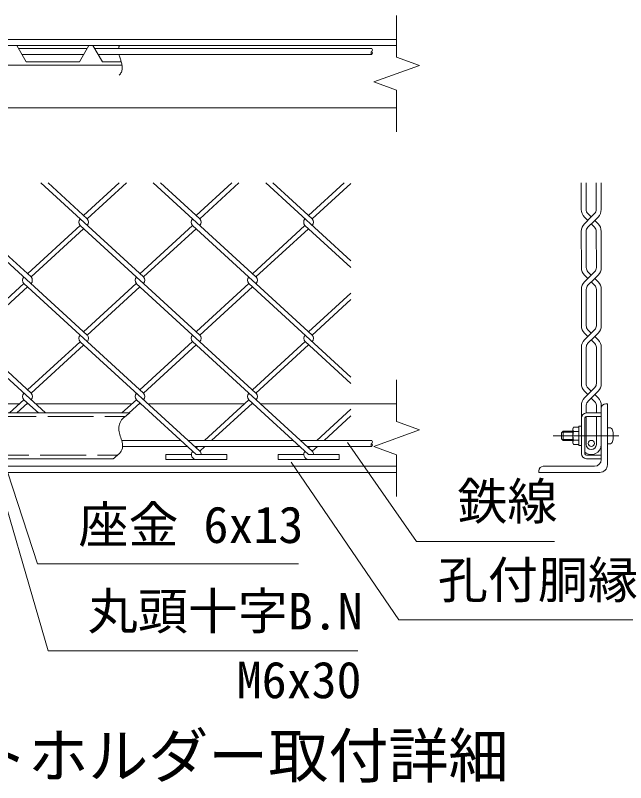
# Model space of a CAD drawing. Units: millimetres at full size; details may follow other scales. Extents: x -8400 to 8400, y -5940 to 5940.
# Drawn here: x 2592 to 4193, y -3723 to -1710 of the extents above; entities that cross this region are included whole.
import ezdxf
from ezdxf.enums import TextEntityAlignment as Align

# ---------------------------------------------------------------- set-up
doc = ezdxf.new("R2010")
doc.units = ezdxf.units.MM
doc.header["$LTSCALE"] = 20
doc.linetypes.add('DASHED', pattern=[7.5, 6, -1.5])
doc.linetypes.add('USER1', pattern=[50.8, 31.75, -6.35, 6.35, -6.35])
for name, color, linetype, lineweight in [('0-0_D-STR1', 1, 'Continuous', 18), ('0-1_D-BMK', 2, 'USER1', 13), ('0-2_D-STR3', 3, 'Continuous', 13), ('0-4_D-STR-DIM', 7, 'Continuous', 13), ('0-8_D-STR-TXT', 7, 'Continuous', 13), ('0-9_D-TTL-TXT', 7, 'Continuous', 13), ('0-A_D-STR2', 7, 'Continuous', 13)]:
    doc.layers.add(name, color=color, linetype=linetype, lineweight=lineweight)
doc.styles.add('ＭＳ ゴシック', font='')
doc.styles.get('ＭＳ ゴシック').set_extended_font_data('MS Gothic')

msp = doc.modelspace()

# ---------------------------------------------------------------- linework, layer by layer
at = {"layer": '0-0_D-STR1'}
for p, q in [((3592.33, -1772.98), (1859, -1772.98)), ((3592.33, -1788.98), (1859, -1788.98)), ((3592.33, -1952.98), (1859, -1952.98)), ((2350.64, -2729.34), (2603.18, -2729.34)), ((2622.13, -2729.34), (2626.6, -2729.34)), ((2645.07, -2729.34), (2898.09, -2729.34)), ((2917.04, -2729.34), (2921.51, -2729.34)), ((2939.99, -2729.34), (3193, -2729.34)), ((3211.95, -2729.34), (3216.42, -2729.34)), ((3235.37, -2729.34), (3592.33, -2729.34)), ((4140.9, -2729.34), (4144.9, -2729.34)), ((4144.9, -2889.34), (4144.9, -2729.34)), ((4128.9, -2875.34), (4128.9, -2741.34)), ((1859, -2893.34), (3592.33, -2893.34)), ((3976.9, -2893.34), (4110.9, -2893.34)), ((1859, -2909.34), (3592.33, -2909.34)), ((3964.9, -2909.34), (3964.9, -2905.34)), ((3964.9, -2909.34), (4124.9, -2909.34))]:
    msp.add_line(p, q, dxfattribs=at)
for centre, radius, start, end in [((4140.9, -2741.34), 12, 90, 180), ((4110.9, -2875.34), 18, 270, 0), ((3976.9, -2905.34), 12, 90, 180), ((4124.9, -2889.34), 20, 270, 0)]:
    msp.add_arc(centre, radius, start, end, dxfattribs=at)
at = {"layer": '0-1_D-BMK'}
msp.add_line((4174.99, -2813.34), (4002.42, -2813.34), dxfattribs=at)
at = {"layer": '0-2_D-STR3'}
for p, q in [((2620.78, -1831.78), (2596.07, -1788.98)), ((2760.78, -1831.78), (2785.49, -1788.98)), ((2820.78, -1831.78), (2796.07, -1788.98)), ((2600.47, -1796.6), (2781.09, -1796.6)), ((2800.47, -1796.6), (3527.08, -1796.6)), ((2609.7, -1812.6), (2771.85, -1812.6)), ((2620.78, -1831.78), (2760.78, -1831.78)), ((2809.7, -1812.6), (3527.08, -1812.6)), ((2820.78, -1831.78), (2870.23, -1831.78)), ((2070.48, -1840.98), (2872.38, -1840.98)), ((2090.42, -2753.34), (2893.1, -2753.34)), ((4128.9, -2753.34), (4090.1, -2753.34)), ((4128.9, -2753.34), (4128.9, -2762.54)), ((4076.9, -2766.54), (4076.9, -2860.14)), ((4086.1, -2766.54), (4086.1, -2860.14)), ((4128.9, -2762.54), (4090.1, -2762.54)), ((4054.5, -2793.74), (4056.52, -2790.24)), ((4054.5, -2832.94), (4054.5, -2793.74)), ((4070.5, -2790.24), (4056.52, -2790.24)), ((4070.5, -2788.34), (4070.5, -2838.34)), ((4076.9, -2788.34), (4070.5, -2788.34)), ((4070.5, -2836.43), (4070.5, -2790.24)), ((4144.9, -2792.34), (4144.9, -2834.34)), ((4151.01, -2792.34), (4144.9, -2792.34)), ((4028.9, -2801.34), (4024.9, -2805.34)), ((4024.9, -2821.34), (4024.9, -2805.34)), ((4054.5, -2803.74), (4026.5, -2803.74)), ((4028.9, -2825.34), (4028.9, -2801.34)), ((4054.5, -2801.34), (4028.9, -2801.34)), ((4070.5, -2801.79), (4056.52, -2801.79)), ((2871.45, -2825.47), (3026.42, -2825.47)), ((3044.9, -2825.47), (3321.33, -2825.47)), ((3340.28, -2825.47), (3527.08, -2825.47)), ((4028.9, -2825.34), (4024.9, -2821.34)), ((4054.5, -2822.94), (4026.5, -2822.94)), ((4054.5, -2825.34), (4028.9, -2825.34)), ((4054.5, -2832.94), (4056.52, -2836.43)), ((4070.5, -2824.88), (4056.52, -2824.88)), ((4070.5, -2836.43), (4056.52, -2836.43)), ((4076.9, -2838.34), (4070.5, -2838.34)), ((4151.01, -2834.34), (4144.9, -2834.34)), ((2873.66, -2841.47), (3043.88, -2841.47)), ((3062.36, -2841.47), (3338.79, -2841.47)), ((3357.74, -2841.47), (3527.08, -2841.47)), ((2046.17, -2873.34), (2848.84, -2873.34)), ((4128.9, -2864.14), (4090.1, -2864.14)), ((4128.9, -2873.34), (4090.1, -2873.34)), ((4128.9, -2864.14), (4128.9, -2873.34))]:
    msp.add_line(p, q, dxfattribs=at)
at = {"layer": '0-2_D-STR3', "linetype": 'DASHED'}
for p, q in [((2077.44, -2762.54), (2880.11, -2762.54)), ((2057.9, -2864.14), (2860.57, -2864.14))]:
    msp.add_line(p, q, dxfattribs=at)
at = {"layer": '0-2_D-STR3'}
msp.add_circle((4102.79, -2833.34), 8, dxfattribs=at)
for centre, radius, start, end in [((4090.1, -2766.54), 13.2, 90, 180), ((4090.1, -2766.54), 4, 90, 180), ((4064.96, -2796.02), 10.22, 145.61585, 214.38415), ((4151.01, -2799.94), 7.6, 16.07286, 90), ((4104.5, -2813.34), 56, 343.92714, 16.07286), ((4092.95, -2813.34), 38.21, 162.4121, 197.5879), ((4064.96, -2830.66), 10.22, 145.61586, 214.38415), ((4151.01, -2826.74), 7.6, 270, 343.92714), ((4090.1, -2860.14), 13.2, 180, 270), ((4090.1, -2860.14), 4, 180, 270)]:
    msp.add_arc(centre, radius, start, end, dxfattribs=at)
at = {"layer": '0-4_D-STR-DIM'}
for p, q in [((3592.33, -1709.98), (3592.33, -1819.38)), ((3592.33, -1819.38), (3652.24, -1841.18)), ((3652.24, -1841.18), (3532.43, -1884.79)), ((3532.43, -1884.79), (3592.33, -1906.59)), ((3592.33, -1906.59), (3592.33, -2015.98)), ((3592.33, -2666.34), (3592.33, -2775.73)), ((3592.33, -2775.73), (3652.24, -2797.53)), ((3652.24, -2797.53), (3532.43, -2841.14)), ((3532.43, -2841.14), (3592.33, -2862.95)), ((3592.33, -2862.95), (3592.33, -2972.34))]:
    msp.add_line(p, q, dxfattribs=at)
for points in [[(2865.2, -1788.98), (2864.96, -1789.65), (2864.74, -1790.33), (2864.53, -1791.01), (2864.34, -1791.7), (2864.15, -1792.39), (2863.98, -1793.09), (2863.82, -1793.78), (2863.67, -1794.49), (2863.53, -1795.19), (2863.41, -1795.9), (2863.3, -1796.6)], [(2864.16, -1812.6), (2864.79, -1815.01), (2865.49, -1817.4), (2866.25, -1819.79), (2867.05, -1822.19), (2867.88, -1824.59), (2868.7, -1827.01), (2869.51, -1829.46), (2870.27, -1831.93), (2870.98, -1834.45), (2871.61, -1837), (2872.13, -1839.56), (2872.54, -1842.14), (2872.82, -1844.7), (2872.93, -1847.23), (2872.87, -1849.72), (2872.61, -1852.14), (2872.13, -1854.49), (2871.42, -1856.75), (2870.5, -1858.92), (2869.38, -1861.02), (2868.08, -1863.05), (2866.62, -1865.01), (2865, -1866.91)], [(2893.1, -2753.34), (2889.58, -2755.68), (2886.1, -2758.06), (2882.72, -2760.5), (2879.48, -2763.05), (2876.43, -2765.74), (2873.61, -2768.6), (2871.06, -2771.66), (2868.85, -2774.97), (2867, -2778.55), (2865.55, -2782.37), (2864.5, -2786.36), (2863.86, -2790.44), (2863.64, -2794.53), (2863.85, -2798.55), (2864.45, -2802.5), (2865.35, -2806.38), (2866.48, -2810.23), (2867.75, -2814.08), (2869.07, -2817.96), (2870.37, -2821.89), (2871.57, -2825.89), (2872.57, -2829.99), (2873.3, -2834.13), (2873.67, -2838.24), (2873.61, -2842.25), (2873.03, -2846.1), (2871.87, -2849.72), (2870.17, -2853.14), (2868, -2856.37), (2865.42, -2859.44), (2862.51, -2862.38), (2859.33, -2865.21), (2855.94, -2867.96), (2852.43, -2870.66), (2848.84, -2873.34)]]:
    msp.add_lwpolyline(points, dxfattribs=at)
for centre, start, end in [((3531.11, -1808.6), 135.18146, 224.81854), ((3523.06, -1800.6), 315.18146, 44.81854), ((3523.06, -1808.6), 315.18146, 44.81854), ((3531.11, -2837.47), 135.18146, 224.81854), ((3523.06, -2829.47), 315.18146, 44.81854), ((3523.06, -2837.47), 315.18146, 44.81854)]:
    msp.add_arc(centre, 5.67, start, end, dxfattribs=at)
at = {"layer": '0-8_D-STR-TXT'}
for points in [[(3490.32, -3377.81), (2678.83, -3377.81), (2519.44, -2831.53)], [(3335.15, -3149.37), (2650.57, -3149.37), (2545.67, -2829.95)], [(4005.95, -3090.8), (3644.21, -3090.8), (3463.89, -2830.98)], [(4214.57, -3296.22), (3598, -3296.22), (3315.49, -2882.06)]]:
    msp.add_lwpolyline(points, dxfattribs=at)
at = {"layer": '0-A_D-STR2'}
for p, q in [((2633.62, -2396.53), (2364.34, -2149.77)), ((2928.54, -2396.53), (2659.25, -2149.77)), ((2781.08, -2244.05), (2678.2, -2149.77)), ((2865.02, -2149.77), (2771.61, -2235.37)), ((2883.96, -2149.77), (2781.08, -2244.05)), ((3223.42, -2396.5), (2954.16, -2149.77)), ((3075.99, -2244.05), (2973.11, -2149.77)), ((3159.93, -2149.77), (3066.52, -2235.37)), ((3178.87, -2149.77), (3075.99, -2244.05)), ((3472.33, -2354.35), (3249.07, -2149.77)), ((3370.88, -2244.03), (3268.02, -2149.77)), ((3454.79, -2149.77), (3361.41, -2235.34)), ((3472.33, -2151.06), (3370.88, -2244.03)), ((4076.57, -2219.53), (4076.48, -2149.77)), ((4089.4, -2219.52), (4089.31, -2149.77)), ((4115.91, -2219.52), (4115.83, -2149.77)), ((4128.74, -2219.53), (4128.66, -2149.77)), ((4093.85, -2230.27), (4102.65, -2239.07)), ((4084.77, -2239.33), (4093.58, -2248.15)), ((4111.73, -2248.15), (4093.85, -2266.03)), ((4120.54, -2239.33), (4111.73, -2248.15)), ((4111.73, -2248.15), (4120.54, -2256.96)), ((2781.08, -2549.01), (2467.22, -2261.41)), ((2762.13, -2261.41), (2624.98, -2387.09)), ((2771.61, -2270.09), (2633.62, -2396.53)), ((3075.97, -2548.98), (2762.13, -2261.41)), ((3057.04, -2261.41), (2919.06, -2387.85)), ((3066.52, -2270.09), (2928.54, -2396.53)), ((3370.88, -2548.98), (3057.04, -2261.41)), ((3351.93, -2261.39), (3213.95, -2387.82)), ((3361.41, -2270.07), (3223.42, -2396.5)), ((3472.33, -2371.71), (3351.93, -2261.39)), ((4102.65, -2257.22), (4111.46, -2266.03)), ((4076.7, -2371.86), (4076.57, -2276.76)), ((4089.53, -2371.84), (4089.4, -2276.77)), ((4116.05, -2371.84), (4115.91, -2276.77)), ((4128.88, -2371.86), (4128.74, -2276.76)), ((4102.79, -2391.4), (4084.9, -2409.28)), ((4084.9, -2391.66), (4093.72, -2400.47)), ((4093.99, -2382.59), (4102.79, -2391.4)), ((4111.59, -2382.59), (4102.79, -2391.4)), ((2633.6, -2701.46), (2319.77, -2413.89)), ((2614.68, -2413.89), (2476.7, -2540.32)), ((2928.51, -2701.46), (2614.68, -2413.89)), ((2909.59, -2413.89), (2771.61, -2540.32)), ((3223.42, -2701.46), (2909.59, -2413.89)), ((3204.48, -2413.87), (3067.32, -2539.55)), ((3472.33, -2659.31), (3204.48, -2413.87)), ((4111.86, -2400.47), (4093.99, -2418.35)), ((4102.79, -2409.54), (4111.59, -2418.35)), ((2624.15, -2422.57), (2486.17, -2549.01)), ((2919.06, -2422.57), (2781.08, -2549.01)), ((3213.95, -2422.55), (3075.97, -2548.98)), ((4076.7, -2524.12), (4076.7, -2429.08)), ((4089.53, -2525.13), (4089.53, -2429.1)), ((4116.05, -2525.13), (4116.05, -2429.1)), ((4128.88, -2524.12), (4128.88, -2429.08)), ((3472.33, -2438.66), (3361.41, -2540.3)), ((3472.33, -2456.02), (3370.88, -2548.98)), ((4093.26, -2534.13), (4102.79, -2543.66)), ((4112.32, -2534.13), (4102.79, -2543.66)), ((4102.79, -2543.66), (4084.9, -2561.55)), ((4084.9, -2543.92), (4093.72, -2552.73)), ((4111.86, -2552.73), (4093.26, -2571.34)), ((4120.68, -2543.92), (4111.86, -2552.73)), ((4111.86, -2552.73), (4120.68, -2561.55)), ((2671.27, -2753.34), (2467.22, -2566.37)), ((2762.13, -2566.37), (2624.15, -2692.8)), ((2771.61, -2575.05), (2633.62, -2701.48)), ((3075.97, -2853.94), (2762.13, -2566.37)), ((3057.26, -2566.13), (2919.04, -2692.78)), ((3066.73, -2574.81), (2928.51, -2701.46)), ((3371.12, -2853.73), (3057.26, -2566.13)), ((3352.17, -2566.13), (3213.95, -2692.78)), ((3361.64, -2574.81), (3223.42, -2701.46)), ((3472.33, -2676.24), (3352.17, -2566.13)), ((4102.79, -2561.81), (4112.32, -2571.33)), ((4076.7, -2676.6), (4076.7, -2581.35)), ((4089.53, -2675.59), (4089.53, -2580.34)), ((4116.05, -2675.59), (4116.05, -2580.34)), ((4128.88, -2676.6), (4128.88, -2581.35)), ((4102.79, -2696.14), (4084.9, -2714.03)), ((4084.9, -2696.4), (4093.72, -2705.21)), ((4094.69, -2688.04), (4102.79, -2696.14)), ((4112.32, -2686.61), (4102.79, -2696.14)), ((4120.68, -2696.4), (4111.86, -2705.21)), ((4111.86, -2705.21), (4094.69, -2722.39)), ((4102.79, -2714.29), (4112.32, -2723.81)), ((4111.86, -2705.21), (4120.68, -2714.03)), ((2614.89, -2718.61), (2576.99, -2753.34)), ((2624.36, -2727.29), (2595.94, -2753.34)), ((2652.79, -2753.34), (2614.89, -2718.61)), ((2909.8, -2718.61), (2871.9, -2753.34)), ((2919.28, -2727.29), (2890.85, -2753.34)), ((3066.95, -2862.61), (2909.8, -2718.61)), ((3204.71, -2718.61), (3088.09, -2825.47)), ((3214.19, -2727.29), (3107.04, -2825.47)), ((3361.64, -2862.41), (3204.71, -2718.61)), ((4076.7, -2788.05), (4076.7, -2733.82)), ((4089.53, -2753.34), (4089.53, -2732.82)), ((4116.05, -2753.34), (4116.05, -2732.82)), ((4128.88, -2837.32), (4128.88, -2733.82)), ((3472.33, -2743.62), (3383, -2825.47)), ((3472.33, -2760.98), (3401.95, -2825.47)), ((4089.53, -2836.32), (4089.53, -2762.54)), ((4116.05, -2836.32), (4116.05, -2762.54)), ((3070.63, -2841.47), (3066.49, -2845.26)), ((3089.58, -2841.47), (3075.97, -2853.94)), ((3365.54, -2841.47), (3361.64, -2845.04)), ((3384.49, -2841.47), (3371.12, -2853.73)), ((2986.95, -2862.61), (3054.1, -2862.61)), ((2986.95, -2862.61), (2986.95, -2875.41)), ((2986.95, -2875.41), (3146.95, -2875.41)), ((3281.64, -2862.41), (3348.79, -2862.41)), ((3281.64, -2862.41), (3281.64, -2875.21)), ((3281.64, -2875.21), (3441.64, -2875.21)), ((3361.64, -2862.41), (3441.64, -2862.41)), ((3441.64, -2862.41), (3441.64, -2875.21))]:
    msp.add_line(p, q, dxfattribs=at)
for points in [[(4111.46, -2230.27), (4102.65, -2239.07), (4084.77, -2256.96)], [(4120.68, -2391.66), (4111.86, -2400.47), (4120.68, -2409.28)], [(3066.95, -2862.61), (3146.95, -2862.61), (3146.95, -2875.41)]]:
    msp.add_lwpolyline(points, dxfattribs=at)
for centre, radius, start, end in [((4104.57, -2219.53), 28, 180, 225), ((4104.6, -2219.52), 15.2, 180, 225), ((4100.71, -2219.52), 15.2, 315, 0), ((4100.74, -2219.53), 28, 315, 0), ((2771.58, -2252.71), 12.85, 137.5, 222.5), ((2771.58, -2252.71), 12.85, 317.5, 42.5), ((3066.49, -2252.71), 12.85, 137.5, 222.5), ((3066.49, -2252.71), 12.85, 317.5, 42.5), ((3361.41, -2252.71), 12.85, 137.5, 222.5), ((3361.41, -2252.71), 12.85, 317.5, 42.5), ((4104.57, -2276.76), 28, 135, 180), ((4104.6, -2276.77), 15.2, 135.00055, 180), ((4100.71, -2276.77), 15.2, 0, 44.99915), ((4100.74, -2276.76), 28, 0, 45), ((4104.7, -2371.86), 28, 180, 225), ((4104.73, -2371.84), 15.2, 180, 225), ((4100.85, -2371.84), 15.2, 315, 0), ((4100.88, -2371.86), 28, 315, 0), ((2624.15, -2405.21), 12.85, 137.5, 222.5), ((2624.15, -2405.21), 12.85, 317.5, 42.5), ((2919.28, -2404.97), 12.85, 137.5, 222.5), ((2919.28, -2404.97), 12.85, 317.5, 42.5), ((3214.19, -2404.97), 12.85, 137.5, 222.5), ((3214.19, -2404.97), 12.85, 317.5, 42.5), ((4104.7, -2429.08), 28, 135, 180), ((4100.88, -2429.08), 28, 0, 45), ((4104.73, -2429.1), 15.2, 135.00055, 180), ((4100.85, -2429.1), 15.2, 0, 44.99915), ((4104.7, -2524.12), 28, 180, 225), ((4104.7, -2524.12), 15.2, 183.80396, 221.19987), ((4100.88, -2524.12), 15.2, 318.80016, 356.19604), ((4100.88, -2524.12), 28, 315, 0), ((2771.82, -2557.45), 12.85, 137.5, 222.5), ((2771.82, -2557.45), 12.85, 317.5, 42.5), ((3066.73, -2557.45), 12.85, 137.5, 222.5), ((3066.73, -2557.45), 12.85, 317.5, 42.5), ((3361.64, -2557.45), 12.85, 137.5, 222.5), ((3361.64, -2557.45), 12.85, 317.5, 42.5), ((4104.7, -2581.35), 28, 135, 180), ((4104.7, -2581.35), 15.2, 138.8144, 176.19604), ((4100.88, -2581.35), 15.2, 3.80396, 41.19984), ((4100.88, -2581.35), 28, 0, 45), ((4104.7, -2676.6), 28, 180, 225), ((4104.7, -2676.6), 15.2, 176.19604, 228.80014), ((4100.88, -2676.6), 15.2, 318.80016, 3.80396), ((4100.88, -2676.6), 28, 315, 0), ((2624.36, -2709.93), 12.85, 137.5, 222.5), ((2624.36, -2709.93), 12.85, 317.5, 42.5), ((2919.28, -2709.93), 12.85, 137.5, 222.5), ((2919.28, -2709.93), 12.85, 317.5, 42.5), ((3214.19, -2709.93), 12.85, 137.5, 222.5), ((3214.19, -2709.93), 12.85, 317.5, 42.5), ((4104.7, -2733.82), 28, 135, 180), ((4100.88, -2733.82), 28, 0, 45), ((4104.7, -2733.82), 15.2, 131.18669, 176.19604), ((4100.88, -2733.82), 15.2, 3.80396, 41.19984), ((4102.79, -2836.32), 26.09, 230.23061, 0), ((4102.79, -2836.32), 13.26, 180, 0), ((3066.95, -2862.61), 12.85, 137.5, 275), ((3066.73, -2862.41), 12.85, 359.10095, 42.5), ((3361.64, -2862.41), 12.85, 137.5, 265), ((3361.64, -2862.41), 12.85, 0, 42.5)]:
    msp.add_arc(centre, radius, start, end, dxfattribs=at)

# ---------------------------------------------------------------- texts
at = {"layer": '0-8_D-STR-TXT', "style": 'ＭＳ ゴシック'}
for s, p in [('鉄線', (3751.64, -3062.07)), ('座金 6x13', (2758, -3123.44)), ('孔付胴縁', (3700.36, -3268.25)), ('丸頭十字B.N', (2782.2, -3350.36)), ('M6x30', (3173.03, -3530.62))]:
    msp.add_text(s, height=96.19, dxfattribs=at).set_placement(p, align=Align.BOTTOM_LEFT)
at = {"layer": '0-9_D-TTL-TXT', "style": 'ＭＳ ゴシック'}
msp.add_text('ネットホルダー取付詳細', height=115.4, dxfattribs=at).set_placement((2154.02, -3745.11), align=Align.BOTTOM_LEFT)

doc.saveas('drawing.dxf')
